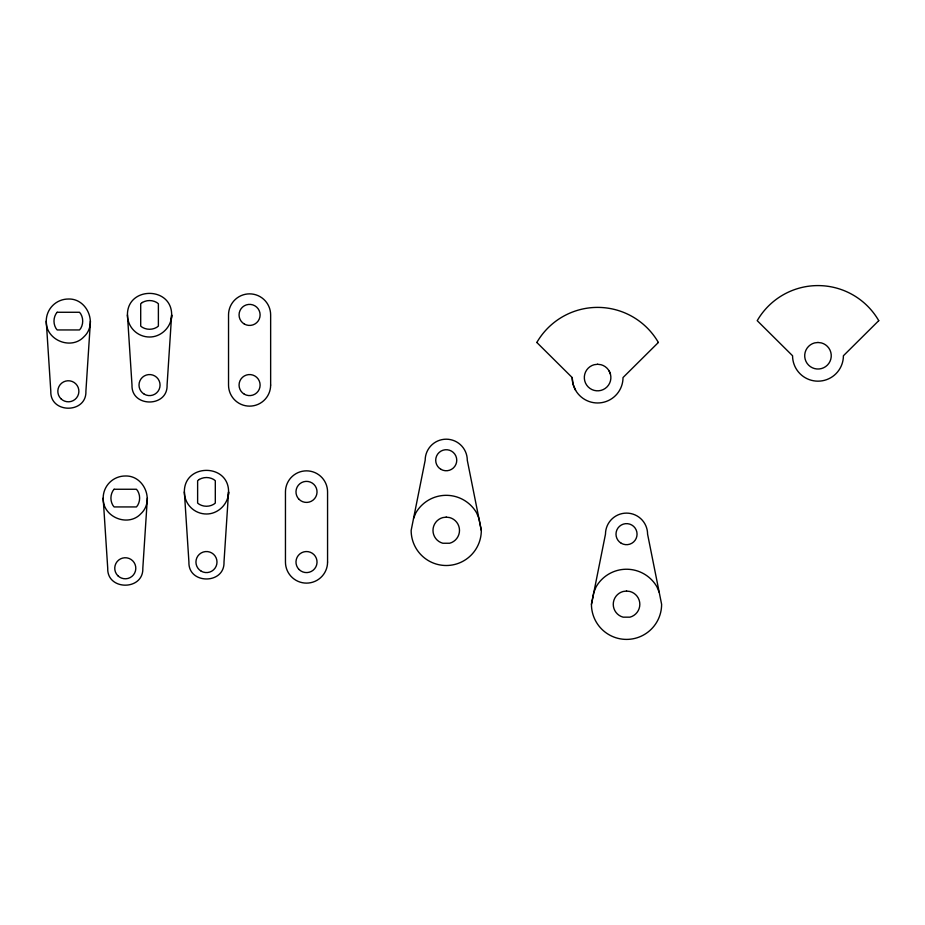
<?xml version="1.0" encoding="UTF-8"?>
<svg xmlns="http://www.w3.org/2000/svg" width="925" height="925" viewBox="0 0 925 925"><rect width="100%" height="100%" fill="white"/><g stroke="black" fill="none" stroke-linecap="round" stroke-linejoin="round"><path stroke-width="1.39" d="M90.453 321.114L85.898 391.287C86.742 413.822 49.95 413.822 50.806 391.287L46.25 321.114A22.096 22.096 0 0 1 68.346 299.018C87.239 298.266 97.865 323.912 83.978 336.746C71.144 350.621 45.51 340.007 46.25 321.114M147.376 498.089L142.82 568.262C143.664 590.798 106.884 590.798 107.728 568.262L103.172 498.089A22.096 22.096 0 0 1 125.28 475.993C144.161 475.242 154.787 500.887 140.901 513.722C128.078 527.608 102.432 516.982 103.172 498.089M127.442 314.916C127.141 286.218 171.934 286.218 171.645 314.916L167.078 385.089C167.934 407.613 131.142 407.613 131.998 385.089L127.442 314.916A22.096 22.096 0 0 0 149.538 337.012C161.366 337.093 171.715 326.745 171.645 314.916A22.096 22.096 0 0 1 170.882 320.64M184.364 491.892C184.075 463.205 228.857 463.205 228.567 491.892L224 562.065C224.856 584.6 188.064 584.6 188.92 562.065L184.364 491.892A22.096 22.096 0 0 0 206.46 513.999C218.288 514.069 228.637 503.72 228.567 491.892A22.096 22.096 0 0 1 228.14 496.216M591.445 604.326L605.482 534.153A21.055 21.055 0 0 1 626.526 513.109A21.055 21.055 0 0 1 647.581 534.153L661.618 604.326A35.081 35.081 0 0 1 626.526 639.406A35.081 35.081 0 0 1 591.445 604.326L593.838 592.347L596.139 586.785A35.081 35.081 0 0 1 656.912 586.785L659.213 592.347M413.544 518.439L415.845 512.866A35.081 35.081 0 0 1 476.618 512.878L478.919 518.439L481.312 530.43A35.081 35.081 0 0 1 446.232 565.51A35.081 35.081 0 0 1 411.151 530.43L425.176 460.245A21.055 21.055 0 0 1 446.232 439.19A21.055 21.055 0 0 1 467.287 460.245L481.312 530.418M658.369 342.47L623.022 377.55A25.426 25.426 0 0 1 597.596 402.976A25.426 25.426 0 0 1 572.182 377.55L536.835 342.47M609.101 370.913L610.431 374.116M575.581 390.269L573.038 384.129L572.182 377.55M536.835 342.47A70.173 70.173 0 0 1 658.369 342.47M57.177 312.268L55.905 313.933A14.361 14.361 0 0 0 55.905 328.294L57.177 329.947L79.515 329.947L80.787 328.294A14.361 14.361 0 0 0 80.787 313.933L79.515 312.268L57.177 312.268M114.11 489.256L112.838 490.909A14.361 14.361 0 0 0 112.838 505.281L114.11 506.935L136.438 506.935L137.709 505.281A14.361 14.361 0 0 0 137.709 490.909L136.438 489.256L114.11 489.256M878.75 320.663L843.403 355.755A25.426 25.426 0 0 1 817.978 381.169A25.426 25.426 0 0 1 792.563 355.755L757.217 320.663A70.173 70.173 0 0 1 878.75 320.663M142.358 302.475L140.704 303.747L140.704 326.086L142.358 327.358A14.361 14.361 0 0 0 156.718 327.358L158.383 326.086L158.383 303.747L156.718 302.475A14.361 14.361 0 0 0 142.358 302.475M199.28 479.451L197.626 480.722L197.626 503.061L199.28 504.333A14.361 14.361 0 0 0 213.652 504.333L215.305 503.061L215.305 480.722L213.652 479.451A14.361 14.361 0 0 0 199.28 479.451M597.596 364.265L594.162 364.728A13.285 13.285 0 0 0 586.716 385.17A13.285 13.285 0 0 0 608.477 385.17A13.285 13.285 0 0 0 601.03 364.716L597.596 364.265M817.978 342.47L814.543 342.921A13.285 13.285 0 0 0 807.097 363.363A13.285 13.285 0 0 0 828.858 363.363A13.285 13.285 0 0 0 821.423 342.921L817.978 342.47M446.232 517.133L442.797 517.595A13.285 13.285 0 0 0 442.797 543.241L449.666 543.241A13.285 13.285 0 0 0 449.666 517.584L446.232 517.133M626.526 591.04L623.092 591.503A13.285 13.285 0 0 0 623.092 617.16L629.971 617.16A13.285 13.285 0 0 0 629.971 591.491L626.526 591.04M327.566 562.065L327.566 491.892A21.055 21.055 0 0 0 306.51 470.848A21.055 21.055 0 0 0 285.455 491.892L285.455 562.065A21.055 21.055 0 0 0 306.51 583.12A21.055 21.055 0 0 0 327.566 562.065M270.643 385.089L270.643 314.916A21.055 21.055 0 0 0 249.588 293.861A21.055 21.055 0 0 0 228.533 314.916L228.533 385.089A21.055 21.055 0 0 0 249.588 406.133A21.055 21.055 0 0 0 270.643 385.089M144.277 394.2A10.522 10.522 0 0 0 160.06 385.089A10.522 10.522 0 0 0 144.277 375.966A10.522 10.522 0 0 0 144.277 394.2M621.265 543.276A10.522 10.522 0 0 0 637.059 534.153A10.522 10.522 0 0 0 621.265 525.042A10.522 10.522 0 0 0 621.265 543.276M244.327 394.2A10.522 10.522 0 0 0 260.11 385.089A10.522 10.522 0 0 0 244.327 375.966A10.522 10.522 0 0 0 244.327 394.2M244.327 324.028A10.522 10.522 0 0 0 260.11 314.916A10.522 10.522 0 0 0 244.327 305.793A10.522 10.522 0 0 0 244.327 324.028M60.911 398.721A10.522 10.522 0 0 0 78.521 394.004A10.522 10.522 0 0 0 65.629 381.112A10.522 10.522 0 0 0 60.911 398.721M299.064 569.511A10.522 10.522 0 0 0 316.674 564.793A10.522 10.522 0 0 0 303.782 551.901A10.522 10.522 0 0 0 299.064 569.511M299.064 499.338A10.522 10.522 0 0 0 316.674 494.621A10.522 10.522 0 0 0 303.782 481.728A10.522 10.522 0 0 0 299.064 499.338M117.833 575.708A10.522 10.522 0 0 0 135.443 570.991A10.522 10.522 0 0 0 122.551 558.099A10.522 10.522 0 0 0 117.833 575.708M201.199 571.176A10.522 10.522 0 0 0 216.993 562.065A10.522 10.522 0 0 0 201.199 552.953A10.522 10.522 0 0 0 201.199 571.176M440.971 469.357A10.522 10.522 0 0 0 456.753 460.245A10.522 10.522 0 0 0 440.971 451.123A10.522 10.522 0 0 0 440.971 469.357"/></g></svg>
